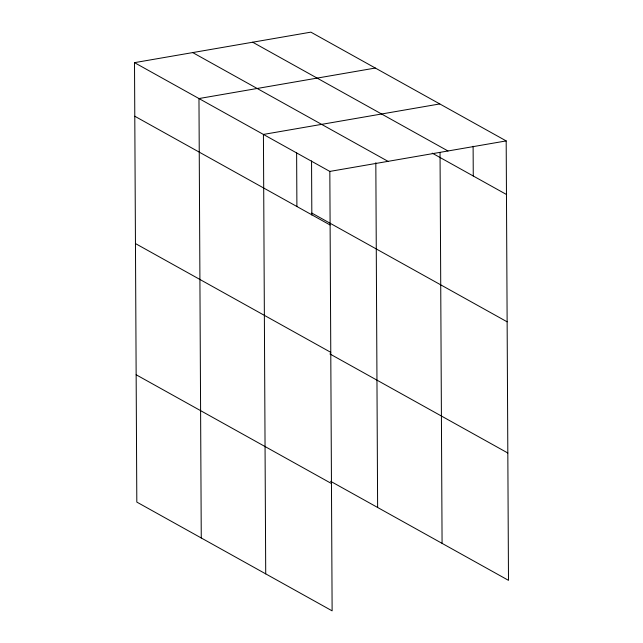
<?xml version="1.0" encoding="UTF-8"?>
<svg xmlns="http://www.w3.org/2000/svg" width="643" height="643" viewBox="0 0 643 643"><rect width="100%" height="100%" fill="white"/><g stroke="black" fill="none" stroke-linecap="round" stroke-linejoin="round"><path stroke-width="0.96" d="M134.508 62.652L329.827 171.416L332.126 610.85L136.814 502.087L134.508 62.652L310.874 32.15L506.186 140.913L508.492 580.348L330.598 481.285M375.327 68.037L198.968 98.548L201.267 537.982M439.78 103.933L263.421 134.435L265.72 573.869M329.827 171.416L506.186 140.913M252.675 42.213L447.986 150.976M432.225 153.147L506.467 194.491M192.715 52.589L388.026 161.345M311.823 213.066L507.134 321.821M134.789 116.238L330.1 224.994M135.456 243.568L330.767 352.332M329.931 353.955L507.825 453.01M136.147 374.756L331.458 483.52M473.111 146.234L473.264 176.005M440.037 152.552L442.079 543.367M375.825 162.727L377.626 507.48M311.55 160.927L311.831 215.051M296.624 152.921L296.897 206.507"/></g></svg>
